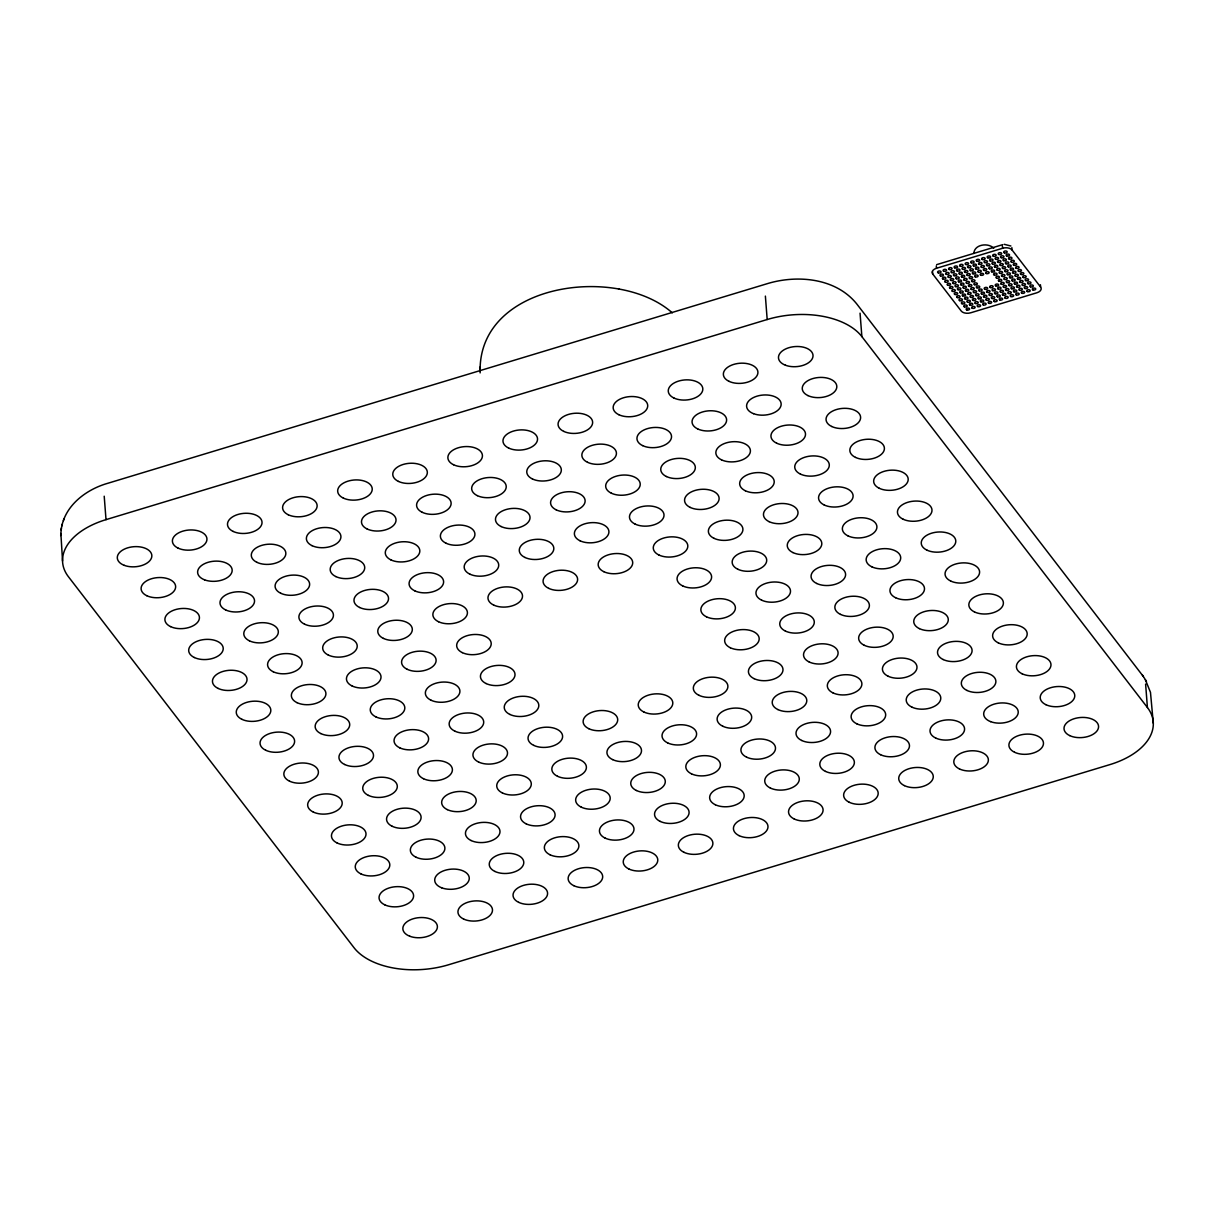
<?xml version="1.0" encoding="UTF-8"?>
<svg xmlns="http://www.w3.org/2000/svg" width="1214" height="1214" viewBox="0 0 1214 1214"><rect width="100%" height="100%" fill="white"/><g stroke="black" fill="none" stroke-linecap="round" stroke-linejoin="round"><path stroke-width="1.5" d="M62.551 561.02L60.867 533.507M61.17 530.048C63.963 505.995 86.027 489.394 107.97 483.233L768.401 283.332C798.266 274.592 836.264 278.279 856.856 304.061L1143.376 676.532M60.7 535.541L61.353 528.029M61.732 526.041L62.339 524.099M63.416 520.624L63.993 518.742M993.765 248.293C988.378 242.36 974.144 244.302 973.871 253.438M936.662 264.637L1002.703 244.651M106.013 519.638L767.187 319.525A72.157 41.898 -4.4 0 1 861.864 336.597L1147.412 707.519A72.157 41.898 -4.4 0 1 1109.839 764.623L448.664 964.735A72.157 41.898 -4.4 0 1 353.987 947.664L68.439 576.741A72.157 41.898 -4.4 0 1 106.013 519.638L104.207 496.207M932.716 273.985A7.223 4.188 -4.4 0 1 936.464 268.279L1002.582 248.263A7.223 4.188 -4.4 0 1 1012.051 249.978L1040.61 287.065A7.223 4.188 -4.4 0 1 1036.847 292.786L970.73 312.787A7.223 4.188 -4.4 0 1 961.276 311.088L932.716 273.985L932.534 271.648M1004.251 244.318L1010.898 246.002M672.298 312.848C617.319 264.045 477.087 282.832 480.137 372.895M618.305 288.689L619.11 288.811M1145.394 679.764L1150.477 692.344L1153.3 723.241M1142.328 674.893L1146.471 681.449M479.712 367.265L480.016 371.15M1145.606 684.089L1147.412 707.519M1040.428 284.729L1040.61 287.065M1011.869 247.641L1012.051 249.978M1002.415 245.926L1002.582 248.263M936.298 265.942L936.464 268.279M860.058 313.166L861.864 336.597M765.381 296.095L767.187 319.525M1001.231 257.687A1.73 1.002 -4.4 0 0 1003.978 256.852A1.73 1.002 -4.4 0 0 1001.565 255.926A1.73 1.002 -4.4 0 0 1001.231 257.687M1004.418 252.846A1.73 1.002 -4.4 0 0 1007.165 252.011A1.73 1.002 -4.4 0 0 1004.752 251.086A1.73 1.002 -4.4 0 0 1004.418 252.846M1032.841 289.873A1.73 1.002 -4.4 0 0 1035.694 289.19A1.73 1.002 -4.4 0 0 1033.463 288.143A1.73 1.002 -4.4 0 0 1032.841 289.873M938.301 272.847A1.73 1.002 -4.4 0 0 941.047 272.012A1.73 1.002 -4.4 0 0 938.634 271.101A1.73 1.002 -4.4 0 0 938.301 272.847M966.845 309.949A1.73 1.002 -4.4 0 0 969.591 309.115A1.73 1.002 -4.4 0 0 967.194 308.189A1.73 1.002 -4.4 0 0 966.845 309.949M946.328 274.303A1.73 1.002 -4.4 0 0 949.075 273.469A1.73 1.002 -4.4 0 0 946.677 272.543A1.73 1.002 -4.4 0 0 946.328 274.303M970.032 305.093A1.73 1.002 -4.4 0 0 972.778 304.259A1.73 1.002 -4.4 0 0 970.381 303.348A1.73 1.002 -4.4 0 0 970.032 305.093M1024.935 288.477A1.73 1.002 -4.4 0 0 1027.681 287.657A1.73 1.002 -4.4 0 0 1025.284 286.732A1.73 1.002 -4.4 0 0 1024.935 288.477M967.467 302.043A1.73 1.002 -4.4 0 0 970.32 301.36A1.73 1.002 -4.4 0 0 968.104 300.298A1.73 1.002 -4.4 0 0 967.467 302.043M953.187 283.499A1.73 1.002 -4.4 0 0 956.04 282.816A1.73 1.002 -4.4 0 0 953.825 281.754A1.73 1.002 -4.4 0 0 953.187 283.499M942.929 278.977A1.73 1.002 -4.4 0 0 945.782 278.294A1.73 1.002 -4.4 0 0 943.551 277.247A1.73 1.002 -4.4 0 0 942.929 278.977M967.346 275.396A1.73 1.002 -4.4 0 0 970.198 274.713A1.73 1.002 -4.4 0 0 967.968 273.666A1.73 1.002 -4.4 0 0 967.346 275.396M962.581 269.22A1.73 1.002 -4.4 0 0 965.434 268.537A1.73 1.002 -4.4 0 0 963.218 267.475A1.73 1.002 -4.4 0 0 962.581 269.22M975.237 276.822A1.73 1.002 -4.4 0 0 978.089 276.139A1.73 1.002 -4.4 0 0 975.859 275.077A1.73 1.002 -4.4 0 0 975.237 276.822M988.757 303.212A1.73 1.002 -4.4 0 0 991.61 302.544A1.73 1.002 -4.4 0 0 989.395 301.482A1.73 1.002 -4.4 0 0 988.757 303.212M976.86 287.764A1.73 1.002 -4.4 0 0 979.713 287.081A1.73 1.002 -4.4 0 0 977.498 286.018A1.73 1.002 -4.4 0 0 976.86 287.764M1015.435 276.094A1.73 1.002 -4.4 0 0 1018.288 275.411A1.73 1.002 -4.4 0 0 1016.057 274.349A1.73 1.002 -4.4 0 0 1015.435 276.094M945.311 282.073A1.73 1.002 -4.4 0 0 948.149 281.39A1.73 1.002 -4.4 0 0 945.934 280.328A1.73 1.002 -4.4 0 0 945.311 282.073M940.546 275.882A1.73 1.002 -4.4 0 0 943.399 275.214A1.73 1.002 -4.4 0 0 941.184 274.152A1.73 1.002 -4.4 0 0 940.546 275.882M950.061 288.249A1.73 1.002 -4.4 0 0 952.914 287.566A1.73 1.002 -4.4 0 0 950.699 286.519A1.73 1.002 -4.4 0 0 950.061 288.249M963.461 288.006A1.73 1.002 -4.4 0 0 966.314 287.323A1.73 1.002 -4.4 0 0 964.098 286.261A1.73 1.002 -4.4 0 0 963.461 288.006M965.843 291.102A1.73 1.002 -4.4 0 0 968.696 290.419A1.73 1.002 -4.4 0 0 966.481 289.357A1.73 1.002 -4.4 0 0 965.843 291.102M968.226 294.183A1.73 1.002 -4.4 0 0 971.079 293.515A1.73 1.002 -4.4 0 0 968.848 292.453A1.73 1.002 -4.4 0 0 968.226 294.183M954.69 267.793A1.73 1.002 -4.4 0 0 957.543 267.11A1.73 1.002 -4.4 0 0 955.327 266.048A1.73 1.002 -4.4 0 0 954.69 267.793M961.837 277.065A1.73 1.002 -4.4 0 0 964.69 276.382A1.73 1.002 -4.4 0 0 962.459 275.335A1.73 1.002 -4.4 0 0 961.837 277.065M957.072 270.889A1.73 1.002 -4.4 0 0 959.925 270.206A1.73 1.002 -4.4 0 0 957.709 269.144A1.73 1.002 -4.4 0 0 957.072 270.889M965.084 298.947A1.73 1.002 -4.4 0 0 967.937 298.265A1.73 1.002 -4.4 0 0 965.722 297.202A1.73 1.002 -4.4 0 0 965.084 298.947M973.734 292.513A1.73 1.002 -4.4 0 0 976.587 291.846A1.73 1.002 -4.4 0 0 974.356 290.783A1.73 1.002 -4.4 0 0 973.734 292.513M976.117 295.609A1.73 1.002 -4.4 0 0 978.954 294.926A1.73 1.002 -4.4 0 0 976.739 293.879A1.73 1.002 -4.4 0 0 976.117 295.609M978.484 298.705A1.73 1.002 -4.4 0 0 981.337 298.022A1.73 1.002 -4.4 0 0 979.121 296.96A1.73 1.002 -4.4 0 0 978.484 298.705M943.673 271.132A1.73 1.002 -4.4 0 0 946.525 270.449A1.73 1.002 -4.4 0 0 944.31 269.387A1.73 1.002 -4.4 0 0 943.673 271.132M950.82 280.404A1.73 1.002 -4.4 0 0 953.658 279.721A1.73 1.002 -4.4 0 0 951.442 278.659A1.73 1.002 -4.4 0 0 950.82 280.404M955.57 286.58A1.73 1.002 -4.4 0 0 958.423 285.897A1.73 1.002 -4.4 0 0 956.207 284.85A1.73 1.002 -4.4 0 0 955.57 286.58M957.952 289.676A1.73 1.002 -4.4 0 0 960.805 288.993A1.73 1.002 -4.4 0 0 958.59 287.93A1.73 1.002 -4.4 0 0 957.952 289.676M1005.162 271.572A1.73 1.002 -4.4 0 0 1008.015 270.889A1.73 1.002 -4.4 0 0 1005.799 269.842A1.73 1.002 -4.4 0 0 1005.162 271.572M960.335 292.771A1.73 1.002 -4.4 0 0 963.188 292.088A1.73 1.002 -4.4 0 0 960.957 291.026A1.73 1.002 -4.4 0 0 960.335 292.771M962.717 295.852A1.73 1.002 -4.4 0 0 965.555 295.184A1.73 1.002 -4.4 0 0 963.339 294.122A1.73 1.002 -4.4 0 0 962.717 295.852M980.866 301.8A1.73 1.002 -4.4 0 0 983.719 301.118A1.73 1.002 -4.4 0 0 981.504 300.055A1.73 1.002 -4.4 0 0 980.866 301.8M1016.179 268.233A1.73 1.002 -4.4 0 0 1019.032 267.566A1.73 1.002 -4.4 0 0 1016.816 266.503A1.73 1.002 -4.4 0 0 1016.179 268.233M992.642 290.616A1.73 1.002 -4.4 0 0 995.495 289.934A1.73 1.002 -4.4 0 0 993.28 288.871A1.73 1.002 -4.4 0 0 992.642 290.616M995.025 293.697A1.73 1.002 -4.4 0 0 997.878 293.014A1.73 1.002 -4.4 0 0 995.647 291.967A1.73 1.002 -4.4 0 0 995.025 293.697M997.407 296.793A1.73 1.002 -4.4 0 0 1000.245 296.11A1.73 1.002 -4.4 0 0 998.029 295.048A1.73 1.002 -4.4 0 0 997.407 296.793M1010.67 269.903A1.73 1.002 -4.4 0 0 1013.523 269.235A1.73 1.002 -4.4 0 0 1011.308 268.173A1.73 1.002 -4.4 0 0 1010.67 269.903M964.22 280.161A1.73 1.002 -4.4 0 0 967.057 279.478A1.73 1.002 -4.4 0 0 964.842 278.416A1.73 1.002 -4.4 0 0 964.22 280.161M977.74 306.55A1.73 1.002 -4.4 0 0 980.593 305.867A1.73 1.002 -4.4 0 0 978.378 304.82A1.73 1.002 -4.4 0 0 977.74 306.55M971.352 289.433A1.73 1.002 -4.4 0 0 974.205 288.75A1.73 1.002 -4.4 0 0 971.989 287.688A1.73 1.002 -4.4 0 0 971.352 289.433M976.739 261.116A1.73 1.002 -4.4 0 0 979.592 260.449A1.73 1.002 -4.4 0 0 977.361 259.386A1.73 1.002 -4.4 0 0 976.739 261.116M983.871 270.388A1.73 1.002 -4.4 0 0 986.724 269.72A1.73 1.002 -4.4 0 0 984.508 268.658A1.73 1.002 -4.4 0 0 983.871 270.388M979.121 264.212A1.73 1.002 -4.4 0 0 981.959 263.529A1.73 1.002 -4.4 0 0 979.744 262.482A1.73 1.002 -4.4 0 0 979.121 264.212M995.768 285.851A1.73 1.002 -4.4 0 0 998.621 285.169A1.73 1.002 -4.4 0 0 996.406 284.106A1.73 1.002 -4.4 0 0 995.768 285.851M1013.053 272.998A1.73 1.002 -4.4 0 0 1015.906 272.315A1.73 1.002 -4.4 0 0 1013.69 271.253A1.73 1.002 -4.4 0 0 1013.053 272.998M1025.693 280.601A1.73 1.002 -4.4 0 0 1028.546 279.918A1.73 1.002 -4.4 0 0 1026.331 278.871A1.73 1.002 -4.4 0 0 1025.693 280.601M1017.059 287.035A1.73 1.002 -4.4 0 0 1019.912 286.352A1.73 1.002 -4.4 0 0 1017.696 285.29A1.73 1.002 -4.4 0 0 1017.059 287.035M1019.441 290.116A1.73 1.002 -4.4 0 0 1022.294 289.448A1.73 1.002 -4.4 0 0 1020.064 288.386A1.73 1.002 -4.4 0 0 1019.441 290.116M1020.185 282.27A1.73 1.002 -4.4 0 0 1023.038 281.587A1.73 1.002 -4.4 0 0 1020.822 280.525A1.73 1.002 -4.4 0 0 1020.185 282.27M981.489 267.308A1.73 1.002 -4.4 0 0 984.342 266.625A1.73 1.002 -4.4 0 0 982.126 265.562A1.73 1.002 -4.4 0 0 981.489 267.308M957.209 297.521A1.73 1.002 -4.4 0 0 960.046 296.838A1.73 1.002 -4.4 0 0 957.831 295.791A1.73 1.002 -4.4 0 0 957.209 297.521M959.576 300.617A1.73 1.002 -4.4 0 0 962.429 299.934A1.73 1.002 -4.4 0 0 960.213 298.872A1.73 1.002 -4.4 0 0 959.576 300.617M961.958 303.712A1.73 1.002 -4.4 0 0 964.811 303.03A1.73 1.002 -4.4 0 0 962.596 301.967A1.73 1.002 -4.4 0 0 961.958 303.712M1001.277 284.182A1.73 1.002 -4.4 0 0 1004.13 283.499A1.73 1.002 -4.4 0 0 1001.914 282.437A1.73 1.002 -4.4 0 0 1001.277 284.182M1003.659 287.278A1.73 1.002 -4.4 0 0 1006.512 286.595A1.73 1.002 -4.4 0 0 1004.297 285.533A1.73 1.002 -4.4 0 0 1003.659 287.278M1012.294 280.844A1.73 1.002 -4.4 0 0 1015.147 280.161A1.73 1.002 -4.4 0 0 1012.931 279.114A1.73 1.002 -4.4 0 0 1012.294 280.844M1014.676 283.939A1.73 1.002 -4.4 0 0 1017.529 283.257A1.73 1.002 -4.4 0 0 1015.314 282.194A1.73 1.002 -4.4 0 0 1014.676 283.939M984.63 262.543A1.73 1.002 -4.4 0 0 987.468 261.86A1.73 1.002 -4.4 0 0 985.252 260.813A1.73 1.002 -4.4 0 0 984.63 262.543M994.145 274.91A1.73 1.002 -4.4 0 0 996.998 274.227A1.73 1.002 -4.4 0 0 994.767 273.165A1.73 1.002 -4.4 0 0 994.145 274.91M998.151 288.947A1.73 1.002 -4.4 0 0 1001.004 288.264A1.73 1.002 -4.4 0 0 998.788 287.202A1.73 1.002 -4.4 0 0 998.151 288.947M1000.533 292.028A1.73 1.002 -4.4 0 0 1003.386 291.36A1.73 1.002 -4.4 0 0 1001.155 290.298A1.73 1.002 -4.4 0 0 1000.533 292.028M1002.916 295.123A1.73 1.002 -4.4 0 0 1005.753 294.441A1.73 1.002 -4.4 0 0 1003.538 293.378A1.73 1.002 -4.4 0 0 1002.916 295.123M987.134 292.271A1.73 1.002 -4.4 0 0 989.987 291.603A1.73 1.002 -4.4 0 0 987.756 290.541A1.73 1.002 -4.4 0 0 987.134 292.271M989.516 295.366A1.73 1.002 -4.4 0 0 992.354 294.683A1.73 1.002 -4.4 0 0 990.138 293.636A1.73 1.002 -4.4 0 0 989.516 295.366M991.884 298.462A1.73 1.002 -4.4 0 0 994.736 297.779A1.73 1.002 -4.4 0 0 992.521 296.717A1.73 1.002 -4.4 0 0 991.884 298.462M1009.046 258.961A1.73 1.002 -4.4 0 0 1011.899 258.294A1.73 1.002 -4.4 0 0 1009.669 257.231A1.73 1.002 -4.4 0 0 1009.046 258.961M1000.397 265.396A1.73 1.002 -4.4 0 0 1003.25 264.713A1.73 1.002 -4.4 0 0 1001.034 263.65A1.73 1.002 -4.4 0 0 1000.397 265.396M995.647 259.204A1.73 1.002 -4.4 0 0 998.5 258.536A1.73 1.002 -4.4 0 0 996.269 257.474A1.73 1.002 -4.4 0 0 995.647 259.204M1022.567 285.366A1.73 1.002 -4.4 0 0 1025.42 284.683A1.73 1.002 -4.4 0 0 1023.205 283.621A1.73 1.002 -4.4 0 0 1022.567 285.366M986.997 265.638A1.73 1.002 -4.4 0 0 989.85 264.956A1.73 1.002 -4.4 0 0 987.635 263.893A1.73 1.002 -4.4 0 0 986.997 265.638M1006.042 290.358A1.73 1.002 -4.4 0 0 1008.895 289.691A1.73 1.002 -4.4 0 0 1006.664 288.628A1.73 1.002 -4.4 0 0 1006.042 290.358M969.728 278.492A1.73 1.002 -4.4 0 0 972.581 277.809A1.73 1.002 -4.4 0 0 970.35 276.746A1.73 1.002 -4.4 0 0 969.728 278.492M983.249 304.881A1.73 1.002 -4.4 0 0 986.102 304.198A1.73 1.002 -4.4 0 0 983.886 303.151A1.73 1.002 -4.4 0 0 983.249 304.881M959.455 273.969A1.73 1.002 -4.4 0 0 962.307 273.302A1.73 1.002 -4.4 0 0 960.092 272.24A1.73 1.002 -4.4 0 0 959.455 273.969M986.254 273.484A1.73 1.002 -4.4 0 0 989.106 272.801A1.73 1.002 -4.4 0 0 986.891 271.754A1.73 1.002 -4.4 0 0 986.254 273.484M999.775 299.888A1.73 1.002 -4.4 0 0 1002.627 299.205A1.73 1.002 -4.4 0 0 1000.412 298.143A1.73 1.002 -4.4 0 0 999.775 299.888M975.98 268.977A1.73 1.002 -4.4 0 0 978.833 268.294A1.73 1.002 -4.4 0 0 976.617 267.232A1.73 1.002 -4.4 0 0 975.98 268.977M979.243 290.859A1.73 1.002 -4.4 0 0 982.096 290.176A1.73 1.002 -4.4 0 0 979.88 289.114A1.73 1.002 -4.4 0 0 979.243 290.859M981.625 293.94A1.73 1.002 -4.4 0 0 984.478 293.272A1.73 1.002 -4.4 0 0 982.247 292.21A1.73 1.002 -4.4 0 0 981.625 293.94M984.008 297.035A1.73 1.002 -4.4 0 0 986.845 296.353A1.73 1.002 -4.4 0 0 984.63 295.29A1.73 1.002 -4.4 0 0 984.008 297.035M1002.779 268.476A1.73 1.002 -4.4 0 0 1005.632 267.808A1.73 1.002 -4.4 0 0 1003.417 266.746A1.73 1.002 -4.4 0 0 1002.779 268.476M998.894 281.087A1.73 1.002 -4.4 0 0 1001.747 280.419A1.73 1.002 -4.4 0 0 999.532 279.357A1.73 1.002 -4.4 0 0 998.894 281.087M986.375 300.131A1.73 1.002 -4.4 0 0 989.228 299.448A1.73 1.002 -4.4 0 0 987.012 298.386A1.73 1.002 -4.4 0 0 986.375 300.131M971.23 262.785A1.73 1.002 -4.4 0 0 974.068 262.118A1.73 1.002 -4.4 0 0 971.853 261.056A1.73 1.002 -4.4 0 0 971.23 262.785M978.363 272.057A1.73 1.002 -4.4 0 0 981.216 271.39A1.73 1.002 -4.4 0 0 979 270.327A1.73 1.002 -4.4 0 0 978.363 272.057M998.029 262.3A1.73 1.002 -4.4 0 0 1000.867 261.617A1.73 1.002 -4.4 0 0 998.652 260.57A1.73 1.002 -4.4 0 0 998.029 262.3M993.264 256.124A1.73 1.002 -4.4 0 0 996.117 255.441A1.73 1.002 -4.4 0 0 993.902 254.379A1.73 1.002 -4.4 0 0 993.264 256.124M999.653 273.241A1.73 1.002 -4.4 0 0 1002.506 272.558A1.73 1.002 -4.4 0 0 1000.29 271.511A1.73 1.002 -4.4 0 0 999.653 273.241M1002.036 276.337A1.73 1.002 -4.4 0 0 1004.889 275.654A1.73 1.002 -4.4 0 0 1002.658 274.592A1.73 1.002 -4.4 0 0 1002.036 276.337M1027.332 291.542A1.73 1.002 -4.4 0 0 1030.185 290.859A1.73 1.002 -4.4 0 0 1027.955 289.812A1.73 1.002 -4.4 0 0 1027.332 291.542M1003.538 260.631A1.73 1.002 -4.4 0 0 1006.376 259.948A1.73 1.002 -4.4 0 0 1004.16 258.901A1.73 1.002 -4.4 0 0 1003.538 260.631M998.773 254.454A1.73 1.002 -4.4 0 0 1001.626 253.772A1.73 1.002 -4.4 0 0 999.41 252.709A1.73 1.002 -4.4 0 0 998.773 254.454M994.888 267.065A1.73 1.002 -4.4 0 0 997.741 266.382A1.73 1.002 -4.4 0 0 995.526 265.32A1.73 1.002 -4.4 0 0 994.888 267.065M990.138 260.873A1.73 1.002 -4.4 0 0 992.991 260.206A1.73 1.002 -4.4 0 0 990.761 259.143A1.73 1.002 -4.4 0 0 990.138 260.873M1018.561 271.329A1.73 1.002 -4.4 0 0 1021.414 270.646A1.73 1.002 -4.4 0 0 1019.199 269.599A1.73 1.002 -4.4 0 0 1018.561 271.329M1004.418 279.417A1.73 1.002 -4.4 0 0 1007.256 278.75A1.73 1.002 -4.4 0 0 1005.04 277.687A1.73 1.002 -4.4 0 0 1004.418 279.417M1006.785 282.513A1.73 1.002 -4.4 0 0 1009.638 281.83A1.73 1.002 -4.4 0 0 1007.423 280.783A1.73 1.002 -4.4 0 0 1006.785 282.513M987.756 257.793A1.73 1.002 -4.4 0 0 990.609 257.11A1.73 1.002 -4.4 0 0 988.378 256.048A1.73 1.002 -4.4 0 0 987.756 257.793M980.745 275.153A1.73 1.002 -4.4 0 0 983.598 274.47A1.73 1.002 -4.4 0 0 981.367 273.423A1.73 1.002 -4.4 0 0 980.745 275.153M974.478 284.668A1.73 1.002 -4.4 0 0 977.331 283.985A1.73 1.002 -4.4 0 0 975.115 282.938A1.73 1.002 -4.4 0 0 974.478 284.668M990.26 287.521A1.73 1.002 -4.4 0 0 993.113 286.838A1.73 1.002 -4.4 0 0 990.897 285.776A1.73 1.002 -4.4 0 0 990.26 287.521M996.527 278.006A1.73 1.002 -4.4 0 0 999.365 277.323A1.73 1.002 -4.4 0 0 997.149 276.261A1.73 1.002 -4.4 0 0 996.527 278.006M994.266 301.542A1.73 1.002 -4.4 0 0 997.119 300.875A1.73 1.002 -4.4 0 0 994.903 299.812A1.73 1.002 -4.4 0 0 994.266 301.542M970.472 270.646A1.73 1.002 -4.4 0 0 973.325 269.963A1.73 1.002 -4.4 0 0 971.109 268.901A1.73 1.002 -4.4 0 0 970.472 270.646M968.089 267.55A1.73 1.002 -4.4 0 0 970.942 266.868A1.73 1.002 -4.4 0 0 968.726 265.805A1.73 1.002 -4.4 0 0 968.089 267.55M1013.933 291.785A1.73 1.002 -4.4 0 0 1016.786 291.102A1.73 1.002 -4.4 0 0 1014.555 290.055A1.73 1.002 -4.4 0 0 1013.933 291.785M1007.544 274.668A1.73 1.002 -4.4 0 0 1010.397 273.985A1.73 1.002 -4.4 0 0 1008.166 272.922A1.73 1.002 -4.4 0 0 1007.544 274.668M1009.927 277.763A1.73 1.002 -4.4 0 0 1012.764 277.08A1.73 1.002 -4.4 0 0 1010.549 276.018A1.73 1.002 -4.4 0 0 1009.927 277.763M964.341 306.793A1.73 1.002 -4.4 0 0 967.194 306.11A1.73 1.002 -4.4 0 0 964.978 305.063A1.73 1.002 -4.4 0 0 964.341 306.793M1016.315 294.881A1.73 1.002 -4.4 0 0 1019.153 294.198A1.73 1.002 -4.4 0 0 1016.937 293.135A1.73 1.002 -4.4 0 0 1016.315 294.881M992.506 263.969A1.73 1.002 -4.4 0 0 995.359 263.286A1.73 1.002 -4.4 0 0 993.143 262.224A1.73 1.002 -4.4 0 0 992.506 263.969M1005.905 263.726A1.73 1.002 -4.4 0 0 1008.758 263.043A1.73 1.002 -4.4 0 0 1006.543 261.981A1.73 1.002 -4.4 0 0 1005.905 263.726M1006.664 255.881A1.73 1.002 -4.4 0 0 1009.517 255.198A1.73 1.002 -4.4 0 0 1007.301 254.136A1.73 1.002 -4.4 0 0 1006.664 255.881M970.608 297.278A1.73 1.002 -4.4 0 0 973.446 296.595A1.73 1.002 -4.4 0 0 971.23 295.548A1.73 1.002 -4.4 0 0 970.608 297.278M956.329 278.734A1.73 1.002 -4.4 0 0 959.181 278.052A1.73 1.002 -4.4 0 0 956.951 276.989A1.73 1.002 -4.4 0 0 956.329 278.734M951.564 272.558A1.73 1.002 -4.4 0 0 954.416 271.875A1.73 1.002 -4.4 0 0 952.201 270.813A1.73 1.002 -4.4 0 0 951.564 272.558M961.078 284.911A1.73 1.002 -4.4 0 0 963.931 284.243A1.73 1.002 -4.4 0 0 961.716 283.181A1.73 1.002 -4.4 0 0 961.078 284.911M965.722 264.455A1.73 1.002 -4.4 0 0 968.56 263.772A1.73 1.002 -4.4 0 0 966.344 262.725A1.73 1.002 -4.4 0 0 965.722 264.455M972.854 273.727A1.73 1.002 -4.4 0 0 975.707 273.059A1.73 1.002 -4.4 0 0 973.491 271.997A1.73 1.002 -4.4 0 0 972.854 273.727M973.598 265.881A1.73 1.002 -4.4 0 0 976.451 265.198A1.73 1.002 -4.4 0 0 974.235 264.136A1.73 1.002 -4.4 0 0 973.598 265.881M1021.824 293.211A1.73 1.002 -4.4 0 0 1024.662 292.528A1.73 1.002 -4.4 0 0 1022.446 291.466A1.73 1.002 -4.4 0 0 1021.824 293.211M1008.288 266.822A1.73 1.002 -4.4 0 0 1011.141 266.139A1.73 1.002 -4.4 0 0 1008.925 265.077A1.73 1.002 -4.4 0 0 1008.288 266.822M953.946 275.639A1.73 1.002 -4.4 0 0 956.799 274.956A1.73 1.002 -4.4 0 0 954.583 273.909A1.73 1.002 -4.4 0 0 953.946 275.639M949.181 269.462A1.73 1.002 -4.4 0 0 952.034 268.78A1.73 1.002 -4.4 0 0 949.818 267.717A1.73 1.002 -4.4 0 0 949.181 269.462M952.444 291.345A1.73 1.002 -4.4 0 0 955.297 290.662A1.73 1.002 -4.4 0 0 953.081 289.6A1.73 1.002 -4.4 0 0 952.444 291.345M954.826 294.425A1.73 1.002 -4.4 0 0 957.679 293.758A1.73 1.002 -4.4 0 0 955.448 292.695A1.73 1.002 -4.4 0 0 954.826 294.425M997.271 270.145A1.73 1.002 -4.4 0 0 1000.124 269.478A1.73 1.002 -4.4 0 0 997.908 268.415A1.73 1.002 -4.4 0 0 997.271 270.145M1010.792 296.55A1.73 1.002 -4.4 0 0 1013.644 295.867A1.73 1.002 -4.4 0 0 1011.429 294.805A1.73 1.002 -4.4 0 0 1010.792 296.55M1030.458 286.792A1.73 1.002 -4.4 0 0 1033.311 286.109A1.73 1.002 -4.4 0 0 1031.096 285.047A1.73 1.002 -4.4 0 0 1030.458 286.792M1028.076 283.697A1.73 1.002 -4.4 0 0 1030.929 283.014A1.73 1.002 -4.4 0 0 1028.713 281.952A1.73 1.002 -4.4 0 0 1028.076 283.697M1011.429 262.057A1.73 1.002 -4.4 0 0 1014.267 261.374A1.73 1.002 -4.4 0 0 1012.051 260.312A1.73 1.002 -4.4 0 0 1011.429 262.057M1013.796 265.153A1.73 1.002 -4.4 0 0 1016.649 264.47A1.73 1.002 -4.4 0 0 1014.434 263.408A1.73 1.002 -4.4 0 0 1013.796 265.153M1008.424 293.454A1.73 1.002 -4.4 0 0 1011.262 292.771A1.73 1.002 -4.4 0 0 1009.046 291.724A1.73 1.002 -4.4 0 0 1008.424 293.454M991.762 271.815A1.73 1.002 -4.4 0 0 994.615 271.147A1.73 1.002 -4.4 0 0 992.399 270.085A1.73 1.002 -4.4 0 0 991.762 271.815M1005.283 298.219A1.73 1.002 -4.4 0 0 1008.136 297.536A1.73 1.002 -4.4 0 0 1005.92 296.474A1.73 1.002 -4.4 0 0 1005.283 298.219M1009.168 285.609A1.73 1.002 -4.4 0 0 1012.021 284.926A1.73 1.002 -4.4 0 0 1009.805 283.864A1.73 1.002 -4.4 0 0 1009.168 285.609M1011.55 288.704A1.73 1.002 -4.4 0 0 1014.403 288.022A1.73 1.002 -4.4 0 0 1012.188 286.959A1.73 1.002 -4.4 0 0 1011.55 288.704M984.751 289.19A1.73 1.002 -4.4 0 0 987.604 288.507A1.73 1.002 -4.4 0 0 985.389 287.445A1.73 1.002 -4.4 0 0 984.751 289.19M1017.818 279.174A1.73 1.002 -4.4 0 0 1020.655 278.507A1.73 1.002 -4.4 0 0 1018.44 277.445A1.73 1.002 -4.4 0 0 1017.818 279.174M972.095 281.587A1.73 1.002 -4.4 0 0 974.948 280.904A1.73 1.002 -4.4 0 0 972.733 279.842A1.73 1.002 -4.4 0 0 972.095 281.587M964.963 272.3A1.73 1.002 -4.4 0 0 967.816 271.632A1.73 1.002 -4.4 0 0 965.6 270.57A1.73 1.002 -4.4 0 0 964.963 272.3M960.198 266.124A1.73 1.002 -4.4 0 0 963.051 265.441A1.73 1.002 -4.4 0 0 960.835 264.394A1.73 1.002 -4.4 0 0 960.198 266.124M966.587 283.241A1.73 1.002 -4.4 0 0 969.44 282.574A1.73 1.002 -4.4 0 0 967.224 281.511A1.73 1.002 -4.4 0 0 966.587 283.241M968.969 286.337A1.73 1.002 -4.4 0 0 971.822 285.654A1.73 1.002 -4.4 0 0 969.607 284.607A1.73 1.002 -4.4 0 0 968.969 286.337M947.679 285.153A1.73 1.002 -4.4 0 0 950.532 284.486A1.73 1.002 -4.4 0 0 948.316 283.423A1.73 1.002 -4.4 0 0 947.679 285.153M1020.944 274.425A1.73 1.002 -4.4 0 0 1023.797 273.742A1.73 1.002 -4.4 0 0 1021.566 272.68A1.73 1.002 -4.4 0 0 1020.944 274.425M1023.326 277.505A1.73 1.002 -4.4 0 0 1026.164 276.838A1.73 1.002 -4.4 0 0 1023.948 275.775A1.73 1.002 -4.4 0 0 1023.326 277.505M972.975 300.374A1.73 1.002 -4.4 0 0 975.828 299.691A1.73 1.002 -4.4 0 0 973.613 298.629A1.73 1.002 -4.4 0 0 972.975 300.374M975.358 303.454A1.73 1.002 -4.4 0 0 978.211 302.787A1.73 1.002 -4.4 0 0 975.995 301.725A1.73 1.002 -4.4 0 0 975.358 303.454M958.711 281.83A1.73 1.002 -4.4 0 0 961.549 281.147A1.73 1.002 -4.4 0 0 959.333 280.085A1.73 1.002 -4.4 0 0 958.711 281.83M982.247 259.462A1.73 1.002 -4.4 0 0 985.1 258.779A1.73 1.002 -4.4 0 0 982.87 257.717A1.73 1.002 -4.4 0 0 982.247 259.462M989.38 268.734A1.73 1.002 -4.4 0 0 992.233 268.051A1.73 1.002 -4.4 0 0 990.017 266.989A1.73 1.002 -4.4 0 0 989.38 268.734M972.232 308.219A1.73 1.002 -4.4 0 0 975.085 307.537A1.73 1.002 -4.4 0 0 972.869 306.489A1.73 1.002 -4.4 0 0 972.232 308.219M948.438 277.308A1.73 1.002 -4.4 0 0 951.29 276.625A1.73 1.002 -4.4 0 0 949.06 275.578A1.73 1.002 -4.4 0 0 948.438 277.308M753.545 413.671A17.315 10.061 -4.4 0 0 781.042 405.355A17.315 10.061 -4.4 0 0 757.02 396.159A17.315 10.061 -4.4 0 0 753.545 413.671M785.428 365.217A17.315 10.061 -4.4 0 0 812.91 356.901A17.315 10.061 -4.4 0 0 788.888 347.705A17.315 10.061 -4.4 0 0 785.428 365.217M1069.686 735.593A17.315 10.061 -4.4 0 0 1098.184 728.795A17.315 10.061 -4.4 0 0 1075.999 718.202A17.315 10.061 -4.4 0 0 1069.686 735.593M124.253 565.345A17.315 10.061 -4.4 0 0 151.735 557.029A17.315 10.061 -4.4 0 0 127.713 547.833A17.315 10.061 -4.4 0 0 124.253 565.345M409.801 936.252A17.315 10.061 -4.4 0 0 437.283 927.936A17.315 10.061 -4.4 0 0 413.261 918.74A17.315 10.061 -4.4 0 0 409.801 936.252M204.574 579.837A17.315 10.061 -4.4 0 0 232.056 571.521A17.315 10.061 -4.4 0 0 208.034 562.325A17.315 10.061 -4.4 0 0 204.574 579.837M441.668 887.798A17.315 10.061 -4.4 0 0 469.15 879.482A17.315 10.061 -4.4 0 0 445.128 870.286A17.315 10.061 -4.4 0 0 441.668 887.798M990.639 721.647A17.315 10.061 -4.4 0 0 1018.121 713.331A17.315 10.061 -4.4 0 0 994.099 704.135A17.315 10.061 -4.4 0 0 990.639 721.647M548.728 588.365A17.315 10.061 -4.4 0 0 577.227 581.582A17.315 10.061 -4.4 0 0 555.041 570.99A17.315 10.061 -4.4 0 0 548.728 588.365M486.116 683.543A17.315 10.061 -4.4 0 0 514.63 676.744A17.315 10.061 -4.4 0 0 492.444 666.152A17.315 10.061 -4.4 0 0 486.116 683.543M643.906 712.011A17.315 10.061 -4.4 0 0 672.419 705.213A17.315 10.061 -4.4 0 0 650.234 694.62A17.315 10.061 -4.4 0 0 643.906 712.011M706.518 616.833A17.315 10.061 -4.4 0 0 735.016 610.035A17.315 10.061 -4.4 0 0 712.83 599.458A17.315 10.061 -4.4 0 0 706.518 616.833M416.007 857.205A17.315 10.061 -4.4 0 0 444.506 850.422A17.315 10.061 -4.4 0 0 422.32 839.83A17.315 10.061 -4.4 0 0 416.007 857.205M273.241 671.752A17.315 10.061 -4.4 0 0 301.74 664.953A17.315 10.061 -4.4 0 0 279.554 654.376A17.315 10.061 -4.4 0 0 273.241 671.752M170.552 626.606A17.315 10.061 -4.4 0 0 199.05 619.823A17.315 10.061 -4.4 0 0 176.865 609.231A17.315 10.061 -4.4 0 0 170.552 626.606M414.733 590.808A17.315 10.061 -4.4 0 0 443.231 584.025A17.315 10.061 -4.4 0 0 421.046 573.433A17.315 10.061 -4.4 0 0 414.733 590.808M367.144 528.985A17.315 10.061 -4.4 0 0 395.643 522.202A17.315 10.061 -4.4 0 0 373.457 511.61A17.315 10.061 -4.4 0 0 367.144 528.985M493.628 605.042A17.315 10.061 -4.4 0 0 522.126 598.259A17.315 10.061 -4.4 0 0 499.94 587.667A17.315 10.061 -4.4 0 0 493.628 605.042M628.898 868.996A17.315 10.061 -4.4 0 0 657.396 862.213A17.315 10.061 -4.4 0 0 635.21 851.621A17.315 10.061 -4.4 0 0 628.898 868.996M509.926 714.454A17.315 10.061 -4.4 0 0 538.424 707.656A17.315 10.061 -4.4 0 0 516.238 697.064A17.315 10.061 -4.4 0 0 509.926 714.454M895.598 597.713A17.315 10.061 -4.4 0 0 924.112 590.914A17.315 10.061 -4.4 0 0 901.926 580.338A17.315 10.061 -4.4 0 0 895.598 597.713M194.346 657.518A17.315 10.061 -4.4 0 0 222.845 650.719A17.315 10.061 -4.4 0 0 200.659 640.142A17.315 10.061 -4.4 0 0 194.346 657.518M146.757 595.695A17.315 10.061 -4.4 0 0 175.256 588.911A17.315 10.061 -4.4 0 0 153.07 578.319A17.315 10.061 -4.4 0 0 146.757 595.695M241.935 719.341A17.315 10.061 -4.4 0 0 270.434 712.542A17.315 10.061 -4.4 0 0 248.248 701.95A17.315 10.061 -4.4 0 0 241.935 719.341M375.93 716.897A17.315 10.061 -4.4 0 0 404.429 710.099A17.315 10.061 -4.4 0 0 382.243 699.507A17.315 10.061 -4.4 0 0 375.93 716.897M399.725 747.809A17.315 10.061 -4.4 0 0 428.223 741.01A17.315 10.061 -4.4 0 0 406.037 730.418A17.315 10.061 -4.4 0 0 399.725 747.809M423.519 778.72A17.315 10.061 -4.4 0 0 452.018 771.922A17.315 10.061 -4.4 0 0 429.832 761.33A17.315 10.061 -4.4 0 0 423.519 778.72M288.249 514.751A17.315 10.061 -4.4 0 0 316.748 507.968A17.315 10.061 -4.4 0 0 294.562 497.376A17.315 10.061 -4.4 0 0 288.249 514.751M359.632 607.486A17.315 10.061 -4.4 0 0 388.146 600.702A17.315 10.061 -4.4 0 0 365.96 590.11A17.315 10.061 -4.4 0 0 359.632 607.486M312.044 545.663A17.315 10.061 -4.4 0 0 340.542 538.879A17.315 10.061 -4.4 0 0 318.356 528.287A17.315 10.061 -4.4 0 0 312.044 545.663M392.213 826.294A17.315 10.061 -4.4 0 0 420.712 819.511A17.315 10.061 -4.4 0 0 398.526 808.919A17.315 10.061 -4.4 0 0 392.213 826.294M478.619 762.043A17.315 10.061 -4.4 0 0 507.118 755.245A17.315 10.061 -4.4 0 0 484.932 744.652A17.315 10.061 -4.4 0 0 478.619 762.043M502.414 792.954A17.315 10.061 -4.4 0 0 530.913 786.156A17.315 10.061 -4.4 0 0 508.727 775.564A17.315 10.061 -4.4 0 0 502.414 792.954M526.208 823.851A17.315 10.061 -4.4 0 0 554.707 817.068A17.315 10.061 -4.4 0 0 532.521 806.475A17.315 10.061 -4.4 0 0 526.208 823.851M178.048 548.106A17.315 10.061 -4.4 0 0 206.562 541.323A17.315 10.061 -4.4 0 0 184.376 530.73A17.315 10.061 -4.4 0 0 178.048 548.106M249.447 640.84A17.315 10.061 -4.4 0 0 277.945 634.042A17.315 10.061 -4.4 0 0 255.759 623.465A17.315 10.061 -4.4 0 0 249.447 640.84M297.035 702.663A17.315 10.061 -4.4 0 0 325.534 695.865A17.315 10.061 -4.4 0 0 303.348 685.273A17.315 10.061 -4.4 0 0 297.035 702.663M320.83 733.575A17.315 10.061 -4.4 0 0 349.329 726.776A17.315 10.061 -4.4 0 0 327.143 716.184A17.315 10.061 -4.4 0 0 320.83 733.575M792.909 552.567A17.315 10.061 -4.4 0 0 821.423 545.784A17.315 10.061 -4.4 0 0 799.237 535.192A17.315 10.061 -4.4 0 0 792.909 552.567M344.624 764.486A17.315 10.061 -4.4 0 0 373.123 757.688A17.315 10.061 -4.4 0 0 350.937 747.096A17.315 10.061 -4.4 0 0 344.624 764.486M368.419 795.398A17.315 10.061 -4.4 0 0 396.917 788.599A17.315 10.061 -4.4 0 0 374.731 778.007A17.315 10.061 -4.4 0 0 368.419 795.398M550.003 854.762A17.315 10.061 -4.4 0 0 578.501 847.979A17.315 10.061 -4.4 0 0 556.316 837.387A17.315 10.061 -4.4 0 0 550.003 854.762M903.11 519.213A17.315 10.061 -4.4 0 0 931.608 512.429A17.315 10.061 -4.4 0 0 909.423 501.837A17.315 10.061 -4.4 0 0 903.11 519.213M667.7 742.922A17.315 10.061 -4.4 0 0 696.214 736.124A17.315 10.061 -4.4 0 0 674.028 725.532A17.315 10.061 -4.4 0 0 667.7 742.922M691.494 773.834A17.315 10.061 -4.4 0 0 720.008 767.036A17.315 10.061 -4.4 0 0 697.822 756.443A17.315 10.061 -4.4 0 0 691.494 773.834M715.304 804.73A17.315 10.061 -4.4 0 0 743.803 797.947A17.315 10.061 -4.4 0 0 721.617 787.355A17.315 10.061 -4.4 0 0 715.304 804.73M848.009 535.89A17.315 10.061 -4.4 0 0 876.523 529.107A17.315 10.061 -4.4 0 0 854.337 518.515A17.315 10.061 -4.4 0 0 848.009 535.89M383.427 638.397A17.315 10.061 -4.4 0 0 411.941 631.599A17.315 10.061 -4.4 0 0 389.755 621.022A17.315 10.061 -4.4 0 0 383.427 638.397M518.697 902.351A17.315 10.061 -4.4 0 0 547.195 895.568A17.315 10.061 -4.4 0 0 525.009 884.976A17.315 10.061 -4.4 0 0 518.697 902.351M454.825 731.132A17.315 10.061 -4.4 0 0 483.324 724.333A17.315 10.061 -4.4 0 0 461.138 713.741A17.315 10.061 -4.4 0 0 454.825 731.132M508.651 448.057A17.315 10.061 -4.4 0 0 537.149 441.259A17.315 10.061 -4.4 0 0 514.964 430.667A17.315 10.061 -4.4 0 0 508.651 448.057M580.034 540.776A17.315 10.061 -4.4 0 0 608.533 533.993A17.315 10.061 -4.4 0 0 586.347 523.401A17.315 10.061 -4.4 0 0 580.034 540.776M532.445 478.969A17.315 10.061 -4.4 0 0 560.944 472.17A17.315 10.061 -4.4 0 0 538.758 461.578A17.315 10.061 -4.4 0 0 532.445 478.969M699.006 695.334A17.315 10.061 -4.4 0 0 727.505 688.535A17.315 10.061 -4.4 0 0 705.319 677.943A17.315 10.061 -4.4 0 0 699.006 695.334M871.804 566.801A17.315 10.061 -4.4 0 0 900.318 560.018A17.315 10.061 -4.4 0 0 878.132 549.426A17.315 10.061 -4.4 0 0 871.804 566.801M998.303 642.859A17.315 10.061 -4.4 0 0 1026.801 636.06A17.315 10.061 -4.4 0 0 1004.615 625.468A17.315 10.061 -4.4 0 0 998.303 642.859M911.896 707.125A17.315 10.061 -4.4 0 0 940.395 700.326A17.315 10.061 -4.4 0 0 918.209 689.734A17.315 10.061 -4.4 0 0 911.896 707.125M935.691 738.036A17.315 10.061 -4.4 0 0 964.189 731.238A17.315 10.061 -4.4 0 0 942.003 720.646A17.315 10.061 -4.4 0 0 935.691 738.036M943.202 659.536A17.315 10.061 -4.4 0 0 971.701 652.737A17.315 10.061 -4.4 0 0 949.515 642.145A17.315 10.061 -4.4 0 0 943.202 659.536M556.24 509.865A17.315 10.061 -4.4 0 0 584.738 503.082A17.315 10.061 -4.4 0 0 562.552 492.489A17.315 10.061 -4.4 0 0 556.24 509.865M313.318 812.06A17.315 10.061 -4.4 0 0 341.817 805.277A17.315 10.061 -4.4 0 0 319.631 794.684A17.315 10.061 -4.4 0 0 313.318 812.06M337.113 842.971A17.315 10.061 -4.4 0 0 365.626 836.188A17.315 10.061 -4.4 0 0 343.425 825.596A17.315 10.061 -4.4 0 0 337.113 842.971M360.907 873.883A17.315 10.061 -4.4 0 0 389.421 867.1A17.315 10.061 -4.4 0 0 367.235 856.507A17.315 10.061 -4.4 0 0 360.907 873.883M754.106 678.656A17.315 10.061 -4.4 0 0 782.605 671.858A17.315 10.061 -4.4 0 0 760.419 661.266A17.315 10.061 -4.4 0 0 754.106 678.656M777.901 709.568A17.315 10.061 -4.4 0 0 806.399 702.769A17.315 10.061 -4.4 0 0 784.214 692.177A17.315 10.061 -4.4 0 0 777.901 709.568M864.307 645.302A17.315 10.061 -4.4 0 0 892.806 638.503A17.315 10.061 -4.4 0 0 870.62 627.926A17.315 10.061 -4.4 0 0 864.307 645.302M888.102 676.213A17.315 10.061 -4.4 0 0 916.6 669.415A17.315 10.061 -4.4 0 0 894.414 658.823A17.315 10.061 -4.4 0 0 888.102 676.213M587.53 462.291A17.315 10.061 -4.4 0 0 616.044 455.493A17.315 10.061 -4.4 0 0 593.858 444.901A17.315 10.061 -4.4 0 0 587.53 462.291M682.723 585.922A17.315 10.061 -4.4 0 0 711.222 579.139A17.315 10.061 -4.4 0 0 689.036 568.547A17.315 10.061 -4.4 0 0 682.723 585.922M722.8 726.245A17.315 10.061 -4.4 0 0 751.299 719.447A17.315 10.061 -4.4 0 0 729.113 708.855A17.315 10.061 -4.4 0 0 722.8 726.245M746.595 757.157A17.315 10.061 -4.4 0 0 775.109 750.358A17.315 10.061 -4.4 0 0 752.923 739.766A17.315 10.061 -4.4 0 0 746.595 757.157M770.389 788.053A17.315 10.061 -4.4 0 0 798.903 781.27A17.315 10.061 -4.4 0 0 776.717 770.678A17.315 10.061 -4.4 0 0 770.389 788.053M612.615 759.6A17.315 10.061 -4.4 0 0 641.113 752.801A17.315 10.061 -4.4 0 0 618.928 742.209A17.315 10.061 -4.4 0 0 612.615 759.6M636.409 790.496A17.315 10.061 -4.4 0 0 664.908 783.713A17.315 10.061 -4.4 0 0 642.722 773.121A17.315 10.061 -4.4 0 0 636.409 790.496M660.204 821.408A17.315 10.061 -4.4 0 0 688.702 814.624A17.315 10.061 -4.4 0 0 666.516 804.032A17.315 10.061 -4.4 0 0 660.204 821.408M831.727 426.493A17.315 10.061 -4.4 0 0 860.225 419.695A17.315 10.061 -4.4 0 0 838.039 409.103A17.315 10.061 -4.4 0 0 831.727 426.493M745.32 490.744A17.315 10.061 -4.4 0 0 773.834 483.961A17.315 10.061 -4.4 0 0 751.633 473.369A17.315 10.061 -4.4 0 0 745.32 490.744M697.731 428.937A17.315 10.061 -4.4 0 0 726.23 422.138A17.315 10.061 -4.4 0 0 704.044 411.546A17.315 10.061 -4.4 0 0 697.731 428.937M966.997 690.447A17.315 10.061 -4.4 0 0 995.495 683.649A17.315 10.061 -4.4 0 0 973.309 673.057A17.315 10.061 -4.4 0 0 966.997 690.447M611.34 493.188A17.315 10.061 -4.4 0 0 639.839 486.404A17.315 10.061 -4.4 0 0 617.653 475.812A17.315 10.061 -4.4 0 0 611.34 493.188M801.695 740.479A17.315 10.061 -4.4 0 0 830.194 733.681A17.315 10.061 -4.4 0 0 808.008 723.089A17.315 10.061 -4.4 0 0 801.695 740.479M438.527 621.72A17.315 10.061 -4.4 0 0 467.041 614.921A17.315 10.061 -4.4 0 0 444.84 604.344A17.315 10.061 -4.4 0 0 438.527 621.72M573.797 885.674A17.315 10.061 -4.4 0 0 602.296 878.89A17.315 10.061 -4.4 0 0 580.11 868.298A17.315 10.061 -4.4 0 0 573.797 885.674M335.838 576.574A17.315 10.061 -4.4 0 0 364.337 569.791A17.315 10.061 -4.4 0 0 342.151 559.199A17.315 10.061 -4.4 0 0 335.838 576.574M603.828 571.688A17.315 10.061 -4.4 0 0 632.327 564.905A17.315 10.061 -4.4 0 0 610.141 554.312A17.315 10.061 -4.4 0 0 603.828 571.688M739.098 835.642A17.315 10.061 -4.4 0 0 767.597 828.859A17.315 10.061 -4.4 0 0 745.411 818.266A17.315 10.061 -4.4 0 0 739.098 835.642M501.139 526.542A17.315 10.061 -4.4 0 0 529.638 519.759A17.315 10.061 -4.4 0 0 507.452 509.167A17.315 10.061 -4.4 0 0 501.139 526.542M533.72 745.366A17.315 10.061 -4.4 0 0 562.219 738.567A17.315 10.061 -4.4 0 0 540.033 727.975A17.315 10.061 -4.4 0 0 533.72 745.366M557.514 776.277A17.315 10.061 -4.4 0 0 586.013 769.479A17.315 10.061 -4.4 0 0 563.827 758.887A17.315 10.061 -4.4 0 0 557.514 776.277M581.309 807.173A17.315 10.061 -4.4 0 0 609.807 800.39A17.315 10.061 -4.4 0 0 587.622 789.798A17.315 10.061 -4.4 0 0 581.309 807.173M769.115 521.656A17.315 10.061 -4.4 0 0 797.628 514.873A17.315 10.061 -4.4 0 0 775.442 504.28A17.315 10.061 -4.4 0 0 769.115 521.656M730.312 647.745A17.315 10.061 -4.4 0 0 758.811 640.946A17.315 10.061 -4.4 0 0 736.625 630.37A17.315 10.061 -4.4 0 0 730.312 647.745M605.103 838.085A17.315 10.061 -4.4 0 0 633.602 831.302A17.315 10.061 -4.4 0 0 611.416 820.71A17.315 10.061 -4.4 0 0 605.103 838.085M453.55 464.734A17.315 10.061 -4.4 0 0 482.049 457.936A17.315 10.061 -4.4 0 0 459.863 447.344A17.315 10.061 -4.4 0 0 453.55 464.734M524.934 557.454A17.315 10.061 -4.4 0 0 553.432 550.67A17.315 10.061 -4.4 0 0 531.246 540.078A17.315 10.061 -4.4 0 0 524.934 557.454M721.526 459.848A17.315 10.061 -4.4 0 0 750.024 453.05A17.315 10.061 -4.4 0 0 727.839 442.457A17.315 10.061 -4.4 0 0 721.526 459.848M673.937 398.025A17.315 10.061 -4.4 0 0 702.436 391.227A17.315 10.061 -4.4 0 0 680.25 380.635A17.315 10.061 -4.4 0 0 673.937 398.025M737.824 569.245A17.315 10.061 -4.4 0 0 766.322 562.461A17.315 10.061 -4.4 0 0 744.136 551.869A17.315 10.061 -4.4 0 0 737.824 569.245M761.618 600.156A17.315 10.061 -4.4 0 0 790.117 593.373A17.315 10.061 -4.4 0 0 767.931 582.781A17.315 10.061 -4.4 0 0 761.618 600.156M1014.585 752.27A17.315 10.061 -4.4 0 0 1043.084 745.472A17.315 10.061 -4.4 0 0 1020.898 734.88A17.315 10.061 -4.4 0 0 1014.585 752.27M776.626 443.171A17.315 10.061 -4.4 0 0 805.125 436.372A17.315 10.061 -4.4 0 0 782.939 425.78A17.315 10.061 -4.4 0 0 776.626 443.171M729.037 381.348A17.315 10.061 -4.4 0 0 757.536 374.549A17.315 10.061 -4.4 0 0 735.35 363.957A17.315 10.061 -4.4 0 0 729.037 381.348M690.22 507.422A17.315 10.061 -4.4 0 0 718.734 500.638A17.315 10.061 -4.4 0 0 696.548 490.046A17.315 10.061 -4.4 0 0 690.22 507.422M642.631 445.614A17.315 10.061 -4.4 0 0 671.145 438.815A17.315 10.061 -4.4 0 0 648.944 428.223A17.315 10.061 -4.4 0 0 642.631 445.614M926.904 550.124A17.315 10.061 -4.4 0 0 955.403 543.341A17.315 10.061 -4.4 0 0 933.217 532.749A17.315 10.061 -4.4 0 0 926.904 550.124M785.412 631.068A17.315 10.061 -4.4 0 0 813.911 624.269A17.315 10.061 -4.4 0 0 791.725 613.692A17.315 10.061 -4.4 0 0 785.412 631.068M809.207 661.979A17.315 10.061 -4.4 0 0 837.706 655.181A17.315 10.061 -4.4 0 0 815.52 644.588A17.315 10.061 -4.4 0 0 809.207 661.979M618.837 414.702A17.315 10.061 -4.4 0 0 647.335 407.904A17.315 10.061 -4.4 0 0 625.149 397.312A17.315 10.061 -4.4 0 0 618.837 414.702M683.998 852.319A17.315 10.061 -4.4 0 0 712.497 845.536A17.315 10.061 -4.4 0 0 690.311 834.944A17.315 10.061 -4.4 0 0 683.998 852.319M446.039 543.219A17.315 10.061 -4.4 0 0 474.537 536.436A17.315 10.061 -4.4 0 0 452.352 525.844A17.315 10.061 -4.4 0 0 446.039 543.219M422.244 512.308A17.315 10.061 -4.4 0 0 450.743 505.525A17.315 10.061 -4.4 0 0 428.557 494.933A17.315 10.061 -4.4 0 0 422.244 512.308M880.59 754.713A17.315 10.061 -4.4 0 0 909.089 747.915A17.315 10.061 -4.4 0 0 886.903 737.323A17.315 10.061 -4.4 0 0 880.59 754.713M816.719 583.479A17.315 10.061 -4.4 0 0 845.217 576.696A17.315 10.061 -4.4 0 0 823.031 566.103A17.315 10.061 -4.4 0 0 816.719 583.479M840.513 614.39A17.315 10.061 -4.4 0 0 869.012 607.592A17.315 10.061 -4.4 0 0 846.826 597.015A17.315 10.061 -4.4 0 0 840.513 614.39M384.701 904.794A17.315 10.061 -4.4 0 0 413.215 898.011A17.315 10.061 -4.4 0 0 391.029 887.419A17.315 10.061 -4.4 0 0 384.701 904.794M904.384 785.61A17.315 10.061 -4.4 0 0 932.883 778.827A17.315 10.061 -4.4 0 0 910.697 768.234A17.315 10.061 -4.4 0 0 904.384 785.61M666.425 476.525A17.315 10.061 -4.4 0 0 694.939 469.727A17.315 10.061 -4.4 0 0 672.753 459.135A17.315 10.061 -4.4 0 0 666.425 476.525M800.421 474.082A17.315 10.061 -4.4 0 0 828.919 467.284A17.315 10.061 -4.4 0 0 806.733 456.692A17.315 10.061 -4.4 0 0 800.421 474.082M807.932 395.582A17.315 10.061 -4.4 0 0 836.431 388.784A17.315 10.061 -4.4 0 0 814.245 378.191A17.315 10.061 -4.4 0 0 807.932 395.582M447.313 809.617A17.315 10.061 -4.4 0 0 475.812 802.833A17.315 10.061 -4.4 0 0 453.626 792.241A17.315 10.061 -4.4 0 0 447.313 809.617M304.547 624.163A17.315 10.061 -4.4 0 0 333.046 617.38A17.315 10.061 -4.4 0 0 310.86 606.788A17.315 10.061 -4.4 0 0 304.547 624.163M256.943 562.34A17.315 10.061 -4.4 0 0 285.457 555.557A17.315 10.061 -4.4 0 0 263.271 544.965A17.315 10.061 -4.4 0 0 256.943 562.34M352.136 685.986A17.315 10.061 -4.4 0 0 380.635 679.187A17.315 10.061 -4.4 0 0 358.449 668.595A17.315 10.061 -4.4 0 0 352.136 685.986M398.45 481.412A17.315 10.061 -4.4 0 0 426.949 474.613A17.315 10.061 -4.4 0 0 404.763 464.021A17.315 10.061 -4.4 0 0 398.45 481.412M469.833 574.131A17.315 10.061 -4.4 0 0 498.332 567.348A17.315 10.061 -4.4 0 0 476.146 556.756A17.315 10.061 -4.4 0 0 469.833 574.131M477.345 495.646A17.315 10.061 -4.4 0 0 505.843 488.847A17.315 10.061 -4.4 0 0 483.658 478.255A17.315 10.061 -4.4 0 0 477.345 495.646M959.485 768.948A17.315 10.061 -4.4 0 0 987.984 762.149A17.315 10.061 -4.4 0 0 965.798 751.557A17.315 10.061 -4.4 0 0 959.485 768.948M824.215 504.978A17.315 10.061 -4.4 0 0 852.714 498.195A17.315 10.061 -4.4 0 0 830.528 487.603A17.315 10.061 -4.4 0 0 824.215 504.978M280.738 593.251A17.315 10.061 -4.4 0 0 309.251 586.468A17.315 10.061 -4.4 0 0 287.065 575.876A17.315 10.061 -4.4 0 0 280.738 593.251M233.149 531.428A17.315 10.061 -4.4 0 0 261.647 524.645A17.315 10.061 -4.4 0 0 239.462 514.053A17.315 10.061 -4.4 0 0 233.149 531.428M265.729 750.252A17.315 10.061 -4.4 0 0 294.228 743.454A17.315 10.061 -4.4 0 0 272.042 732.861A17.315 10.061 -4.4 0 0 265.729 750.252M289.524 781.163A17.315 10.061 -4.4 0 0 318.022 774.365A17.315 10.061 -4.4 0 0 295.837 763.773A17.315 10.061 -4.4 0 0 289.524 781.163M714.029 538.333A17.315 10.061 -4.4 0 0 742.528 531.55A17.315 10.061 -4.4 0 0 720.342 520.958A17.315 10.061 -4.4 0 0 714.029 538.333M849.284 802.287A17.315 10.061 -4.4 0 0 877.798 795.504A17.315 10.061 -4.4 0 0 855.612 784.912A17.315 10.061 -4.4 0 0 849.284 802.287M1045.891 704.681A17.315 10.061 -4.4 0 0 1074.39 697.883A17.315 10.061 -4.4 0 0 1052.204 687.291A17.315 10.061 -4.4 0 0 1045.891 704.681M1022.097 673.77A17.315 10.061 -4.4 0 0 1050.596 666.972A17.315 10.061 -4.4 0 0 1028.41 656.379A17.315 10.061 -4.4 0 0 1022.097 673.77M855.521 457.405A17.315 10.061 -4.4 0 0 884.02 450.606A17.315 10.061 -4.4 0 0 861.834 440.014A17.315 10.061 -4.4 0 0 855.521 457.405M879.315 488.301A17.315 10.061 -4.4 0 0 907.814 481.518A17.315 10.061 -4.4 0 0 885.628 470.926A17.315 10.061 -4.4 0 0 879.315 488.301M825.49 771.391A17.315 10.061 -4.4 0 0 853.988 764.592A17.315 10.061 -4.4 0 0 831.802 754A17.315 10.061 -4.4 0 0 825.49 771.391M658.929 555.01A17.315 10.061 -4.4 0 0 687.428 548.227A17.315 10.061 -4.4 0 0 665.242 537.635A17.315 10.061 -4.4 0 0 658.929 555.01M794.199 818.964A17.315 10.061 -4.4 0 0 822.697 812.181A17.315 10.061 -4.4 0 0 800.512 801.589A17.315 10.061 -4.4 0 0 794.199 818.964M833.001 692.891A17.315 10.061 -4.4 0 0 861.5 686.092A17.315 10.061 -4.4 0 0 839.314 675.5A17.315 10.061 -4.4 0 0 833.001 692.891M856.796 723.802A17.315 10.061 -4.4 0 0 885.294 717.004A17.315 10.061 -4.4 0 0 863.108 706.411A17.315 10.061 -4.4 0 0 856.796 723.802M588.805 728.688A17.315 10.061 -4.4 0 0 617.319 721.89A17.315 10.061 -4.4 0 0 595.133 711.298A17.315 10.061 -4.4 0 0 588.805 728.688M919.408 628.624A17.315 10.061 -4.4 0 0 947.906 621.826A17.315 10.061 -4.4 0 0 925.721 611.249A17.315 10.061 -4.4 0 0 919.408 628.624M462.322 652.631A17.315 10.061 -4.4 0 0 490.835 645.833A17.315 10.061 -4.4 0 0 468.65 635.256A17.315 10.061 -4.4 0 0 462.322 652.631M390.938 559.897A17.315 10.061 -4.4 0 0 419.437 553.114A17.315 10.061 -4.4 0 0 397.251 542.521A17.315 10.061 -4.4 0 0 390.938 559.897M343.35 498.089A17.315 10.061 -4.4 0 0 371.848 491.291A17.315 10.061 -4.4 0 0 349.662 480.698A17.315 10.061 -4.4 0 0 343.35 498.089M407.236 669.309A17.315 10.061 -4.4 0 0 435.735 662.51A17.315 10.061 -4.4 0 0 413.549 651.933A17.315 10.061 -4.4 0 0 407.236 669.309M431.031 700.22A17.315 10.061 -4.4 0 0 459.529 693.422A17.315 10.061 -4.4 0 0 437.344 682.829A17.315 10.061 -4.4 0 0 431.031 700.22M218.141 688.429A17.315 10.061 -4.4 0 0 246.639 681.631A17.315 10.061 -4.4 0 0 224.453 671.038A17.315 10.061 -4.4 0 0 218.141 688.429M950.699 581.036A17.315 10.061 -4.4 0 0 979.212 574.252A17.315 10.061 -4.4 0 0 957.027 563.66A17.315 10.061 -4.4 0 0 950.699 581.036M974.493 611.947A17.315 10.061 -4.4 0 0 1003.007 605.149A17.315 10.061 -4.4 0 0 980.821 594.572A17.315 10.061 -4.4 0 0 974.493 611.947M471.108 840.528A17.315 10.061 -4.4 0 0 499.607 833.745A17.315 10.061 -4.4 0 0 477.421 823.153A17.315 10.061 -4.4 0 0 471.108 840.528M494.902 871.44A17.315 10.061 -4.4 0 0 523.401 864.656A17.315 10.061 -4.4 0 0 501.215 854.064A17.315 10.061 -4.4 0 0 494.902 871.44M328.341 655.074A17.315 10.061 -4.4 0 0 356.84 648.276A17.315 10.061 -4.4 0 0 334.654 637.699A17.315 10.061 -4.4 0 0 328.341 655.074M563.736 431.38A17.315 10.061 -4.4 0 0 592.25 424.581A17.315 10.061 -4.4 0 0 570.064 413.989A17.315 10.061 -4.4 0 0 563.736 431.38M635.134 524.099A17.315 10.061 -4.4 0 0 663.633 517.316A17.315 10.061 -4.4 0 0 641.447 506.724A17.315 10.061 -4.4 0 0 635.134 524.099M225.652 609.929A17.315 10.061 -4.4 0 0 254.151 603.146A17.315 10.061 -4.4 0 0 231.965 592.553A17.315 10.061 -4.4 0 0 225.652 609.929M463.596 919.028A17.315 10.061 -4.4 0 0 492.11 912.23A17.315 10.061 -4.4 0 0 469.924 901.653A17.315 10.061 -4.4 0 0 463.596 919.028"/></g></svg>
